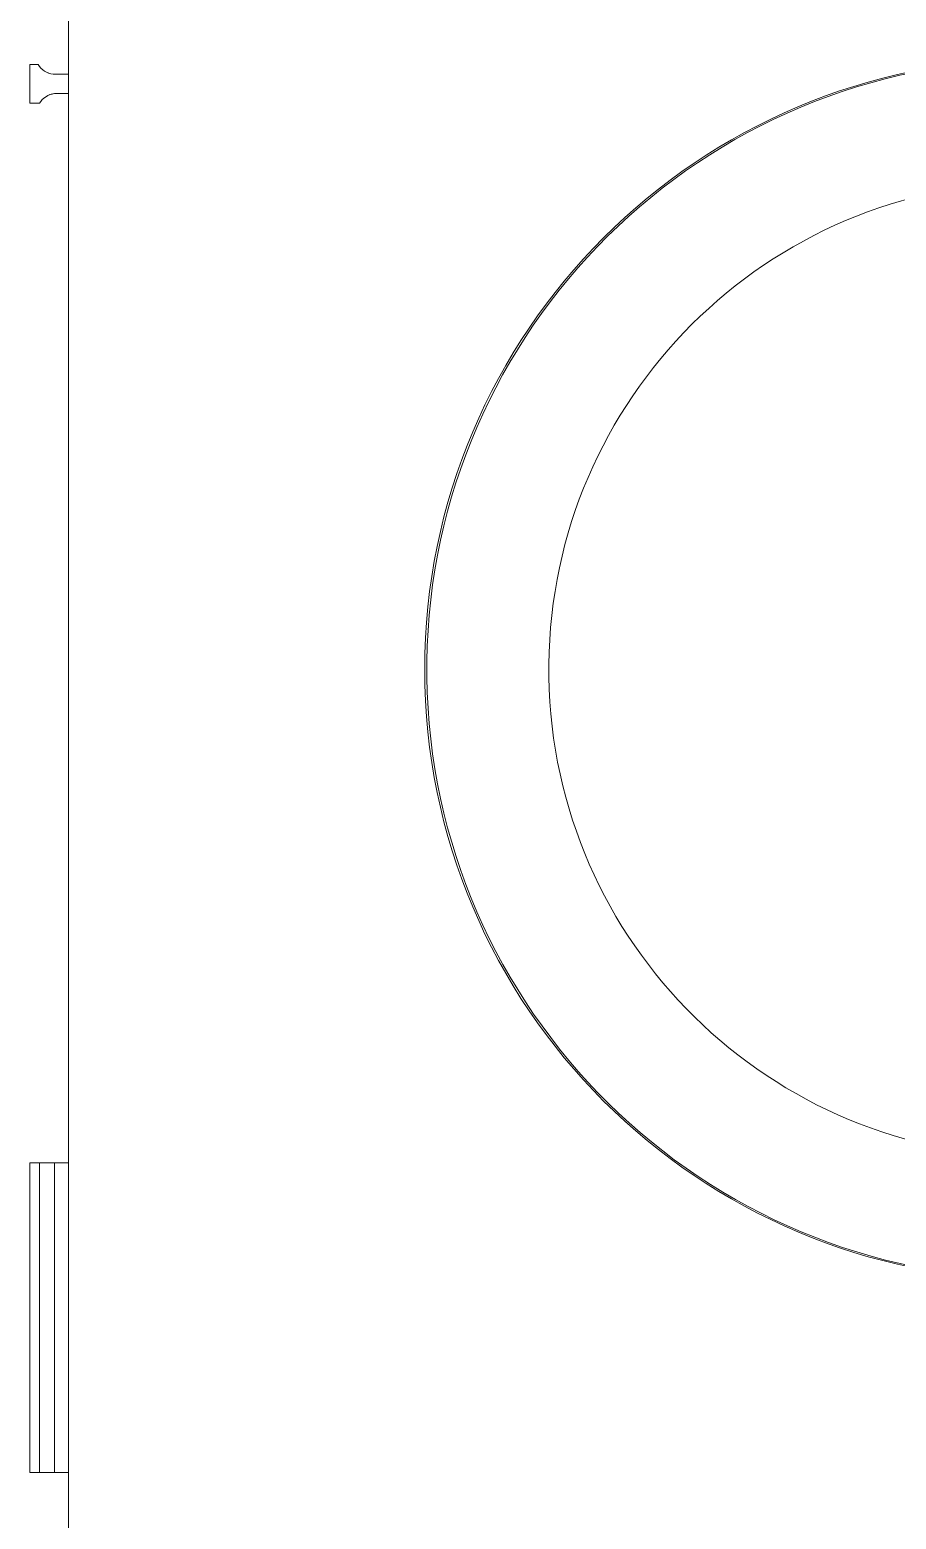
# Model space of a CAD drawing. Header units: inches. Extents: x 22 to 382261, y 22 to 371281.
# Drawn here: x 144229.2 to 144513.4, y 259046.9 to 259535.6 of the extents above; entities that cross this region are included whole.
import ezdxf

# ---------------------------------------------------------------- set-up
doc = ezdxf.new("R2010")
doc.units = ezdxf.units.IN
doc.header["$MEASUREMENT"] = 0
doc.layers.add('P-SANR-FIXT', color=6, linetype='Continuous', lineweight=9)
doc.layers.add('Q-CASE', color=31, linetype='Continuous', lineweight=9)

# ---------------------------------------------------------------- blocks, each defined once
blk = doc.blocks.new('Modern_Vanity_9451 - Modern Vanity-784097-01-Ground floor DIMENSION PLAN')
at = {"layer": 'P-SANR-FIXT'}
for radius, start in [(200, 92.15), (160, 92.641)]:
    blk.add_arc((133.04, -279.4), radius, start, 360, dxfattribs=at)
at = {"layer": 'Q-CASE'}
for p, q in [((-446.66, -596.9), (742.64, -596.9)), ((-62.22, -596.9), (-62.22, -601.95)), ((-55.87, -601.5), (-55.87, -596.9)), ((294.96, -601.5), (294.96, -596.9)), ((396.56, -596.9), (396.56, -601.5)), ((294.96, -606.43), (294.96, -601.5)), ((396.56, -601.5), (294.96, -601.5)), ((396.56, -601.5), (396.56, -606.43)), ((-65.4, -606.88), (-65.4, -609.6)), ((-65.4, -609.6), (-65.4, -606.88)), ((-65.4, -609.6), (-52.7, -609.6)), ((-52.7, -609.6), (-52.7, -606.43)), ((-52.7, -606.43), (-52.7, -609.6)), ((294.96, -609.6), (294.96, -606.43)), ((396.56, -606.43), (294.96, -606.43)), ((396.56, -609.6), (294.96, -609.6)), ((396.56, -606.43), (396.56, -609.6))]:
    blk.add_line(p, q, dxfattribs=at)
for centre, radius, start, end in [((133.04, -279.77), 200.31, 180, 0), ((-69.1, -601.01), 6.94, 302.2226, 352.2226), ((-69.1, -601.01), 6.94, 327.2226, 352.2226), ((-49.37, -600.79), 6.55, 186.2608, 239.3909), ((-49.37, -600.79), 6.55, 186.2608, 226.1084)]:
    blk.add_arc(centre, radius, start, end, dxfattribs=at)

msp = doc.modelspace()

# ---------------------------------------------------------------- block references
at = {"layer": 'Q-CASE', "rotation": 270.0000000000001}
msp.add_blockref('Modern_Vanity_9451 - Modern Vanity-784097-01-Ground floor DIMENSION PLAN', (144838.82, 259458.8), dxfattribs=at)

doc.saveas('drawing.dxf')
